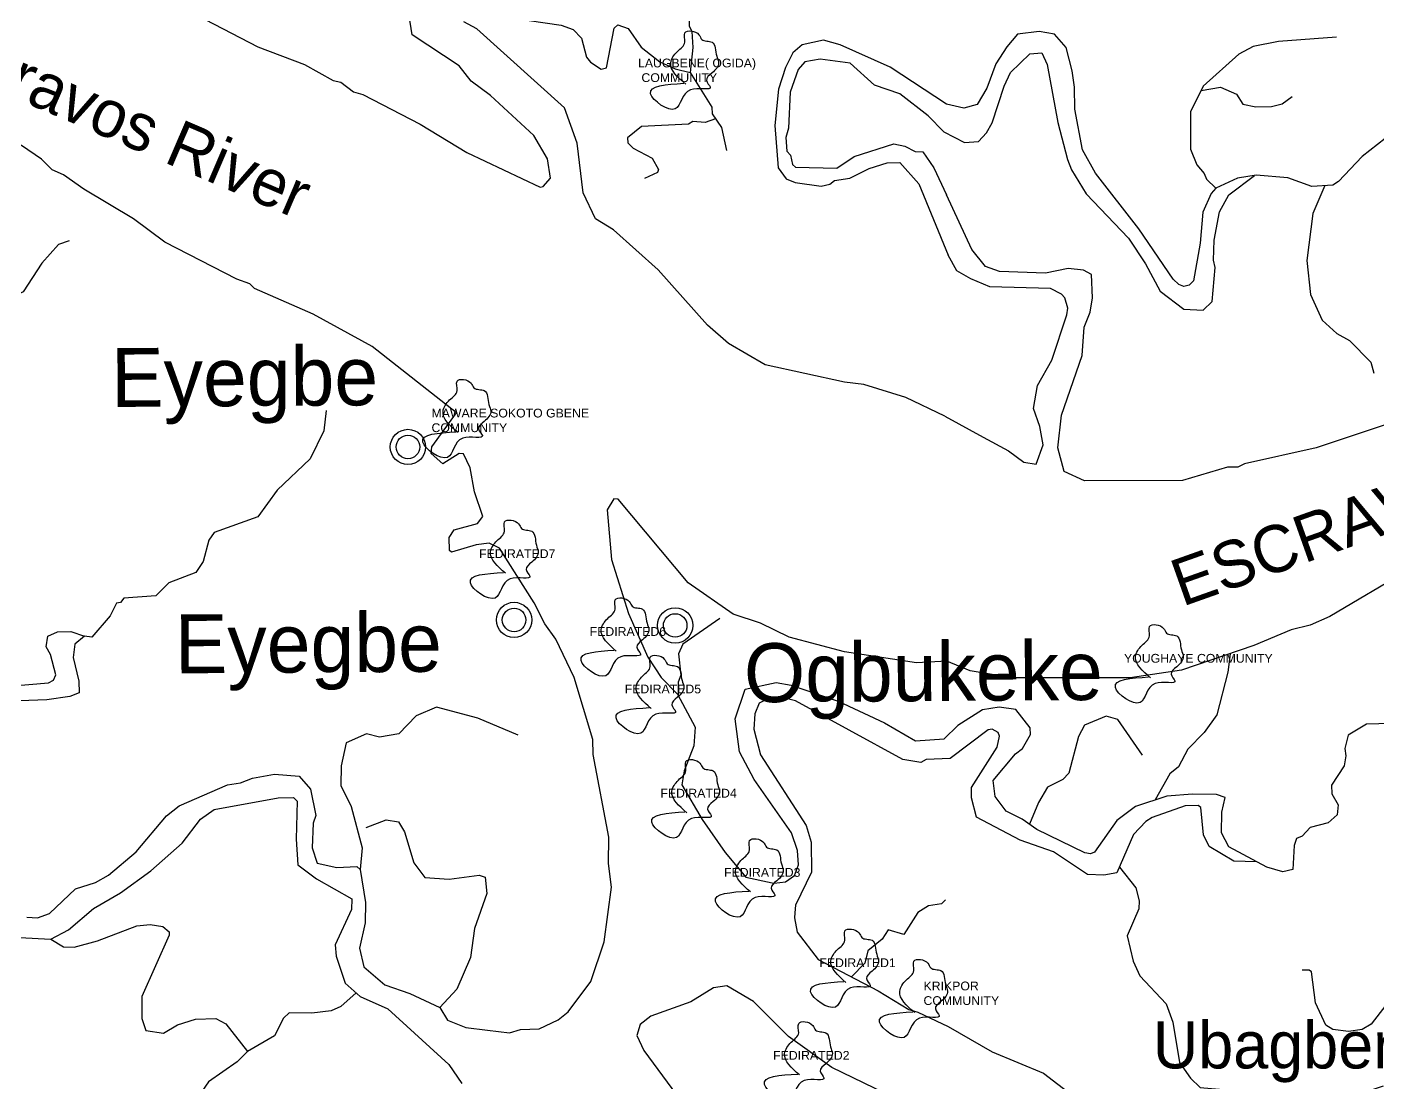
# Model space of a CAD drawing. Header units: metres. Extents: x 321186 to 621985, y 106829 to 204599.
# Drawn here: x 337609 to 343347, y 176564 to 181049 of the extents above; entities that cross this region are included whole.
import ezdxf
from ezdxf.enums import TextEntityAlignment as Align

# ---------------------------------------------------------------- set-up
doc = ezdxf.new("R2010")
doc.units = ezdxf.units.M
doc.header["$MEASUREMENT"] = 0
doc.layers.get('0').update_dxf_attribs({"linetype": 'CONTINUOUS'})
for name, color, linetype in [('11', 7, 'CONTINUOUS'), ('17', 7, 'CONTINUOUS'), ('18', 7, 'CONTINUOUS')]:
    doc.layers.add(name, color=color, linetype=linetype)
doc.styles.get("Standard").update_dxf_attribs({"font": 'txt', "height": 0.2})

# ---------------------------------------------------------------- blocks, each defined once
blk = doc.blocks.new('TOWNMR')
at = {"layer": '11', "color": 7, "linetype": 'Continuous'}
for radius in [75, 50]:
    blk.add_circle((0.8, 0.8), radius, dxfattribs=at)

msp = doc.modelspace()

# ---------------------------------------------------------------- linework, layer by layer
for points in [[(340406.9, 180805.9), (340343.3, 180897.2), (340371.1, 180944.8), (340402.9, 180984.4), (340402.9, 181024.1), (340462.6, 181016.2), (340474.5, 180996.3), (340518.2, 180984.4), (340538.1, 180924.9), (340546.1, 180897.2), (340518.2, 180853.5), (340494.4, 180821.8), (340510.3, 180794), (340426.8, 180782.1), (340362.3, 180701), (340257.5, 180765.6), (340399, 180809.9)], [(339439.4, 179325.8), (339375.8, 179417), (339403.6, 179464.6), (339435.4, 179504.3), (339435.4, 179544), (339495, 179536), (339507, 179516.2), (339550.7, 179504.3), (339570.6, 179444.8), (339578.5, 179417), (339550.7, 179373.4), (339526.9, 179341.6), (339542.8, 179313.9), (339459.3, 179302), (339394.8, 179220.8), (339290, 179285.5), (339431.4, 179329.7)], [(339641.2, 178728.4), (339577.6, 178819.6), (339605.4, 178867.2), (339637.2, 178906.9), (339637.2, 178946.6), (339696.8, 178938.6), (339708.8, 178918.8), (339752.5, 178906.9), (339772.4, 178847.4), (339780.3, 178819.6), (339752.5, 178776), (339728.7, 178744.2), (339744.6, 178716.5), (339661.1, 178704.6), (339596.6, 178623.4), (339491.8, 178688.1), (339633.2, 178732.3)], [(340111.2, 178398.1), (340047.6, 178489.3), (340075.4, 178536.9), (340107.2, 178576.6), (340107.2, 178616.3), (340166.8, 178608.4), (340178.8, 178588.5), (340222.5, 178576.6), (340242.4, 178517.1), (340250.3, 178489.3), (340222.5, 178445.7), (340198.7, 178414), (340214.6, 178386.2), (340131.1, 178374.3), (340066.6, 178293.1), (339961.8, 178357.8), (340103.2, 178402.1)], [(342380.7, 178284.1), (342317.1, 178375.4), (342344.9, 178423), (342376.7, 178462.7), (342376.7, 178502.3), (342436.3, 178494.4), (342448.3, 178474.6), (342492, 178462.7), (342511.9, 178403.2), (342519.8, 178375.4), (342492, 178331.8), (342468.1, 178300), (342484, 178272.2), (342400.5, 178260.3), (342336.1, 178179.2), (342231.3, 178243.9), (342372.7, 178288.1)], [(340259.9, 178154), (340196.3, 178245.3), (340224.1, 178292.9), (340256, 178332.6), (340256, 178372.2), (340315.6, 178364.3), (340327.5, 178344.5), (340371.2, 178332.6), (340391.1, 178273), (340399.1, 178245.3), (340371.2, 178201.6), (340347.4, 178169.9), (340363.3, 178142.1), (340279.8, 178130.2), (340215.3, 178049.1), (340110.5, 178113.8), (340252, 178158)], [(340411.4, 177711.2), (340347.8, 177802.4), (340375.6, 177850), (340407.4, 177889.7), (340407.4, 177929.4), (340467.1, 177921.4), (340479, 177901.6), (340522.7, 177889.7), (340542.6, 177830.2), (340550.5, 177802.4), (340522.7, 177758.8), (340498.9, 177727.1), (340514.8, 177699.3), (340431.3, 177687.4), (340366.8, 177606.2), (340262, 177670.9), (340403.4, 177715.1)], [(340681.9, 177374.8), (340618.3, 177466.1), (340646.2, 177513.7), (340678, 177553.4), (340678, 177593), (340737.6, 177585.1), (340749.5, 177565.3), (340793.3, 177553.4), (340813.1, 177493.8), (340821.1, 177466.1), (340793.3, 177422.4), (340769.4, 177390.7), (340785.3, 177362.9), (340701.8, 177351), (340637.4, 177269.9), (340532.5, 177334.6), (340674, 177378.8)], [(341086.6, 176991), (341023, 177082.2), (341050.9, 177129.8), (341082.7, 177169.5), (341082.7, 177209.2), (341142.3, 177201.3), (341154.2, 177181.4), (341198, 177169.5), (341217.8, 177110), (341225.8, 177082.2), (341198, 177038.6), (341174.1, 177006.9), (341190, 176979.1), (341106.5, 176967.2), (341042.1, 176886), (340937.2, 176950.7), (341078.7, 176995)], [(341379.4, 176862.2), (341315.8, 176953.4), (341343.6, 177001), (341375.4, 177040.7), (341375.4, 177080.4), (341435.1, 177072.4), (341447, 177052.6), (341490.7, 177040.7), (341510.6, 176981.2), (341518.6, 176953.4), (341490.7, 176909.8), (341466.9, 176878), (341482.8, 176850.3), (341399.3, 176838.4), (341334.8, 176757.2), (341230, 176821.9), (341371.5, 176866.1)], [(340890.3, 176597.7), (340826.7, 176688.9), (340854.5, 176736.5), (340886.3, 176776.2), (340886.3, 176815.9), (340946, 176807.9), (340957.9, 176788.1), (341001.6, 176776.2), (341021.5, 176716.7), (341029.5, 176688.9), (341001.6, 176645.3), (340977.8, 176613.5), (340993.7, 176585.7), (340910.2, 176573.8), (340845.7, 176492.7), (340740.9, 176557.4), (340882.4, 176601.6)]]:
    msp.add_spline(points, degree=3)
at = {"layer": '17', "color": 151, "linetype": 'Continuous'}
for points in [[(338018.3, 181242.1), (338022.8, 181221), (338071.3, 181184.7), (338143.1, 181177.6), (338253.6, 181138.7), (338588.7, 180964.1), (338787.3, 180889.2), (338908.6, 180821.3), (338941.1, 180814.2), (338996.1, 180773.4), (339035.2, 180762.3), (339279.3, 180636.6), (339477.4, 180515.3), (339788.1, 180368.5), (339801.2, 180371.3), (339831.9, 180407)], [(338018.3, 181242.1), (338022.8, 181221), (338071.3, 181184.7), (338143.1, 181177.6), (338253.6, 181138.7), (338588.7, 180964.1), (338787.3, 180889.2), (338908.6, 180821.3), (338941.1, 180814.2), (338996.1, 180773.4), (339035.2, 180762.3), (339279.3, 180636.6), (339477.4, 180515.3), (339788.1, 180368.5), (339801.2, 180371.3), (339831.9, 180407)], [(339433.2, 179410.6), (339074.9, 179692), (338823.8, 179829.4), (338574.3, 179938.5), (338554.8, 179958.4), (338500.5, 179977.3), (338194.7, 180134.8), (338060.8, 180233.6), (337850.7, 180359.4), (337764.3, 180421.2), (337716, 180442.3), (337670.2, 180487.4), (337585.7, 180546.1), (337399.7, 180599.2), (337206.9, 180621.2), (336678.4, 180539.9), (336474.2, 180532.4), (336194.6, 180539), (335540, 180530.6), (335324, 180578.5), (335143.6, 180577.6)], [(339433.2, 179410.6), (339074.9, 179692), (338823.8, 179829.4), (338574.3, 179938.5), (338554.8, 179958.4), (338500.5, 179977.3), (338194.7, 180134.8), (338060.8, 180233.6), (337850.7, 180359.4), (337764.3, 180421.2), (337716, 180442.3), (337670.2, 180487.4), (337585.7, 180546.1), (337399.7, 180599.2), (337206.9, 180621.2), (336678.4, 180539.9), (336474.2, 180532.4), (336194.6, 180539), (335540, 180530.6), (335324, 180578.5), (335143.6, 180577.6)], [(341506.9, 179396), (341341.7, 179475.6), (341162.5, 179530.2), (341081.5, 179539.9), (340744.6, 179613.6), (340588.2, 179704.3), (340499.7, 179781.9), (340289.6, 180017), (340100.4, 180186.6), (340023, 180234)], [(341506.9, 179396), (341341.7, 179475.6), (341162.5, 179530.2), (341081.5, 179539.9), (340744.6, 179613.6), (340588.2, 179704.3), (340499.7, 179781.9), (340289.6, 180017), (340100.4, 180186.6), (340023, 180234)], [(343666.1, 179454.7), (343083.7, 179261.2), (342779.4, 179193.7), (342751, 179178.8), (342707.4, 179178.8), (342516.5, 179123), (342100.3, 179120.6), (342013.2, 179161.5)], [(343666.1, 179454.7), (343083.7, 179261.2), (342779.4, 179193.7), (342751, 179178.8), (342707.4, 179178.8), (342516.5, 179123), (342100.3, 179120.6), (342013.2, 179161.5)], [(339564.2, 176787.7), (339658, 176776.4), (339704.1, 176790.8), (339784.1, 176793.2), (339865.3, 176831.8), (339907.6, 176865.5), (340003.4, 176994.8), (340059.8, 177163.6), (340090.7, 177395.8), (340078.8, 177496), (340079.5, 177607), (340012.8, 177959.1), (340012.3, 178023.1), (339932.3, 178286.1), (339855.3, 178449.2), (339807.8, 178514.1), (339762.8, 178602.7), (339616, 178835.2), (339571.2, 178855.8), (339516.7, 178848.7), (339516.7, 178848.7), (339412.3, 178818), (339403.4, 178825.9), (339401.1, 178880.9), (339422.7, 178912.4), (339521.6, 178939.6), (339544.5, 178969.6), (339509.9, 179074.6), (339491.3, 179175.8), (339463.3, 179235.3), (339443.6, 179237.1), (339374.7, 179192.7), (339325.2, 179237.9), (339328.7, 179265.1), (339433.2, 179410.6)], [(339564.2, 176787.7), (339658, 176776.4), (339704.1, 176790.8), (339784.1, 176793.2), (339865.3, 176831.8), (339907.6, 176865.5), (340003.4, 176994.8), (340059.8, 177163.6), (340090.7, 177395.8), (340078.8, 177496), (340079.5, 177607), (340012.8, 177959.1), (340012.3, 178023.1), (339932.3, 178286.1), (339855.3, 178449.2), (339807.8, 178514.1), (339762.8, 178602.7), (339616, 178835.2), (339571.2, 178855.8), (339516.7, 178848.7), (339516.7, 178848.7), (339412.3, 178818), (339403.4, 178825.9), (339401.1, 178880.9), (339422.7, 178912.4), (339521.6, 178939.6), (339544.5, 178969.6), (339509.9, 179074.6), (339491.3, 179175.8), (339463.3, 179235.3), (339443.6, 179237.1), (339374.7, 179192.7), (339325.2, 179237.9), (339328.7, 179265.1), (339433.2, 179410.6)], [(341506.9, 179396), (341669.6, 179306.2), (341777, 179248.1), (341842, 179201), (341894.4, 179192.3)], [(341506.9, 179396), (341669.6, 179306.2), (341777, 179248.1), (341842, 179201), (341894.4, 179192.3)], [(341515.7, 178354.5), (341387.3, 178348.1), (341080.2, 178394.4), (340845.3, 178457.7), (340724.2, 178517.2), (340608.3, 178554.7), (340416.9, 178687.3), (340119.9, 179043.7), (340101.8, 179044.4), (340072.3, 178997.7), (340091.4, 178787.3), (340163, 178557.4), (340245.3, 178371.8), (340302.2, 178285.6), (340372.3, 178215.4), (340446.1, 178075), (340440.9, 177995.2), (340400.3, 177888.7), (340390.1, 177830.5), (340476, 177682.7), (340574.4, 177542), (340661.2, 177438.3), (340774.2, 177413.9)], [(341515.7, 178354.5), (341387.3, 178348.1), (341080.2, 178394.4), (340845.3, 178457.7), (340724.2, 178517.2), (340608.3, 178554.7), (340416.9, 178687.3), (340119.9, 179043.7), (340101.8, 179044.4), (340072.3, 178997.7), (340091.4, 178787.3), (340163, 178557.4), (340245.3, 178371.8), (340302.2, 178285.6), (340372.3, 178215.4), (340446.1, 178075), (340440.9, 177995.2), (340400.3, 177888.7), (340390.1, 177830.5), (340476, 177682.7), (340574.4, 177542), (340661.2, 177438.3), (340774.2, 177413.9)], [(343478.1, 178742.7), (343142, 178545.5), (343058.8, 178507.4), (342978.4, 178487.8), (342820, 178421.2), (342512.7, 178316.7), (342293.7, 178283.7), (341793.3, 178284.6), (341614.3, 178314.8), (341515.7, 178354.5)], [(343478.1, 178742.7), (343142, 178545.5), (343058.8, 178507.4), (342978.4, 178487.8), (342820, 178421.2), (342512.7, 178316.7), (342293.7, 178283.7), (341793.3, 178284.6), (341614.3, 178314.8), (341515.7, 178354.5)], [(340870.1, 177286.3), (340868.1, 177265.4), (340879.5, 177204.3), (340969.1, 177088), (341224.5, 176955), (341353.5, 176875.1), (341392.4, 176865), (341521.2, 176803.2)], [(340870.1, 177286.3), (340868.1, 177265.4), (340879.5, 177204.3), (340969.1, 177088), (341224.5, 176955), (341353.5, 176875.1), (341392.4, 176865), (341521.2, 176803.2)], [(341525.2, 176367.4), (341345.2, 176474.8), (341026.6, 176629.8), (340842.6, 176761.6), (340694.4, 176909.9), (340580.7, 176975.9), (340524.1, 176967.7), (340427.7, 176907.9), (340257.8, 176847), (340213.5, 176811.8), (340199.1, 176765.7), (340229.2, 176701.6), (340407.5, 176458.8), (340439.3, 176395.9), (340457.3, 176381.5), (340521.8, 176273.6), (340627.6, 176194), (340804.7, 176024.1), (340970.4, 175907.1), (341163.8, 175833)], [(341525.2, 176367.4), (341345.2, 176474.8), (341026.6, 176629.8), (340842.6, 176761.6), (340694.4, 176909.9), (340580.7, 176975.9), (340524.1, 176967.7), (340427.7, 176907.9), (340257.8, 176847), (340213.5, 176811.8), (340199.1, 176765.7), (340229.2, 176701.6), (340407.5, 176458.8), (340439.3, 176395.9), (340457.3, 176381.5), (340521.8, 176273.6), (340627.6, 176194), (340804.7, 176024.1), (340970.4, 175907.1), (341163.8, 175833)], [(341521.2, 176803.2), (341708.1, 176696.2), (341925.5, 176604.9), (342273.1, 176338.7), (342473.4, 176112.7), (342503.8, 176054.7), (342540.8, 176032), (342618.6, 176044.4), (342710.5, 176134.9), (342906.9, 176391.6), (343043.5, 176453.2), (343091.1, 176457.4), (343370.7, 176551.5)], [(341521.2, 176803.2), (341708.1, 176696.2), (341925.5, 176604.9), (342273.1, 176338.7), (342473.4, 176112.7), (342503.8, 176054.7), (342540.8, 176032), (342618.6, 176044.4), (342710.5, 176134.9), (342906.9, 176391.6), (343043.5, 176453.2), (343091.1, 176457.4), (343370.7, 176551.5)]]:
    msp.add_lwpolyline(points, dxfattribs=at)
at = {"layer": '18', "color": 143, "linetype": 'Continuous'}
for points in [[(339703.5, 181333.5), (339730.6, 181248.4), (339741.6, 181076.1), (339877, 181057.1), (339929, 181038), (339963.8, 181001.6), (339985, 180921.2), (340001.7, 180899), (340047.8, 180869.1), (340070.4, 180876), (340102.2, 181044.1), (340118.4, 181057.8), (340162.7, 181042.1), (340217.4, 180962.5), (340296.9, 180900.3), (340361.7, 180871.6), (340425.6, 180856.2)], [(339703.5, 181333.5), (339730.6, 181248.4), (339741.6, 181076.1), (339877, 181057.1), (339929, 181038), (339963.8, 181001.6), (339985, 180921.2), (340001.7, 180899), (340047.8, 180869.1), (340070.4, 180876), (340102.2, 181044.1), (340118.4, 181057.8), (340162.7, 181042.1), (340217.4, 180962.5), (340296.9, 180900.3), (340361.7, 180871.6), (340425.6, 180856.2)], [(340559.5, 181217.6), (340489.6, 181174.3), (340423, 181110.2), (340420.5, 181053.9), (340432.3, 181030), (340436.3, 180961.8), (340425.6, 180856.2), (340517.2, 180708.8), (340518.6, 180680.4), (340558.7, 180621.6), (340579.4, 180524.1)], [(340559.5, 181217.6), (340489.6, 181174.3), (340423, 181110.2), (340420.5, 181053.9), (340432.3, 181030), (340436.3, 180961.8), (340425.6, 180856.2), (340517.2, 180708.8), (340518.6, 180680.4), (340558.7, 180621.6), (340579.4, 180524.1)], [(339831.9, 180407), (339819.9, 180488.5), (339761.1, 180588.2), (339577, 180757.8), (339495.8, 180818.2), (339444.8, 180884.4), (339245.2, 181015), (339230.8, 181104.4)], [(339831.9, 180407), (339819.9, 180488.5), (339761.1, 180588.2), (339577, 180757.8), (339495.8, 180818.2), (339444.8, 180884.4), (339245.2, 181015), (339230.8, 181104.4)], [(340023, 180234), (339971.2, 180343.9), (339945.3, 180556.1), (339891.8, 180705.3), (339519.5, 181040.4), (339463.7, 181070.4)], [(340023, 180234), (339971.2, 180343.9), (339945.3, 180556.1), (339891.8, 180705.3), (339519.5, 181040.4), (339463.7, 181070.4)], [(341513.7, 180721.7), (341275.3, 180878), (341062.6, 180973.3), (340992.1, 180992.3), (340901.3, 180973.2), (340861.3, 180939.5), (340830.6, 180877.2), (340801.1, 180784.3), (340785, 180630.1), (340799.8, 180450.7), (340832.8, 180404.6), (340871.6, 180388.4), (340981.7, 180372.3), (341018.3, 180381.6), (341038.7, 180397.2), (341103.7, 180407.4), (341186.1, 180447.6), (341261.6, 180471.6), (341316.3, 180472.6), (341396, 180383.2), (341521, 180079.1)], [(341513.7, 180721.7), (341275.3, 180878), (341062.6, 180973.3), (340992.1, 180992.3), (340901.3, 180973.2), (340861.3, 180939.5), (340830.6, 180877.2), (340801.1, 180784.3), (340785, 180630.1), (340799.8, 180450.7), (340832.8, 180404.6), (340871.6, 180388.4), (340981.7, 180372.3), (341018.3, 180381.6), (341038.7, 180397.2), (341103.7, 180407.4), (341186.1, 180447.6), (341261.6, 180471.6), (341316.3, 180472.6), (341396, 180383.2), (341521, 180079.1)], [(343410.4, 180601.3), (343279.6, 180499.2), (343179.2, 180392.3), (343154.8, 180377.1), (343066.3, 180371.6), (342963.3, 180408.5), (342829.9, 180419.2), (342749.8, 180407), (342658.5, 180364.4), (342638.3, 180341), (342602.2, 180262.1), (342591.3, 180130.9), (342562.8, 179971.1), (342544.4, 179951.8), (342522.1, 179946.8), (342500.4, 179954.6), (342477.1, 179977.3), (342331, 180191.4), (342147.4, 180428.4), (342092.4, 180526.6), (342058.9, 180699.5), (342057.9, 180792.9), (342048.2, 180862.9), (342021.7, 180962.1), (341973.3, 181017.7), (341908.1, 181029.7), (341815.3, 181017.7), (341769.7, 180965), (341723.7, 180893.1), (341685.2, 180789.6), (341643.8, 180720), (341587.1, 180704.6), (341513.7, 180721.7)], [(343410.4, 180601.3), (343279.6, 180499.2), (343179.2, 180392.3), (343154.8, 180377.1), (343066.3, 180371.6), (342963.3, 180408.5), (342829.9, 180419.2), (342749.8, 180407), (342658.5, 180364.4), (342638.3, 180341), (342602.2, 180262.1), (342591.3, 180130.9), (342562.8, 179971.1), (342544.4, 179951.8), (342522.1, 179946.8), (342500.4, 179954.6), (342477.1, 179977.3), (342331, 180191.4), (342147.4, 180428.4), (342092.4, 180526.6), (342058.9, 180699.5), (342057.9, 180792.9), (342048.2, 180862.9), (342021.7, 180962.1), (341973.3, 181017.7), (341908.1, 181029.7), (341815.3, 181017.7), (341769.7, 180965), (341723.7, 180893.1), (341685.2, 180789.6), (341643.8, 180720), (341587.1, 180704.6), (341513.7, 180721.7)], [(343169.9, 181005.2), (342924.9, 180986.8), (342816.9, 180966.1), (342756.3, 180933.5), (342604.4, 180797.5), (342550.7, 180689), (342550.9, 180529.5), (342577.4, 180463.3), (342608.2, 180427.2), (342618.4, 180402.8), (342658.5, 180364.4)], [(343169.9, 181005.2), (342924.9, 180986.8), (342816.9, 180966.1), (342756.3, 180933.5), (342604.4, 180797.5), (342550.7, 180689), (342550.9, 180529.5), (342577.4, 180463.3), (342608.2, 180427.2), (342618.4, 180402.8), (342658.5, 180364.4)], [(341503.2, 180603.5), (341591.1, 180558.4), (341650.3, 180561.8), (341684.1, 180599.2), (341707.9, 180642.2), (341758.4, 180797), (341786.6, 180854.9), (341868.7, 180935.2), (341919.4, 180938.6), (341941.4, 180889), (341986.8, 180643.1), (342027.4, 180485.9), (342045.5, 180442.5), (342108, 180339.6), (342287.1, 180151.5), (342359.3, 180043.4), (342421.6, 179926.1), (342521.8, 179850.8), (342603.7, 179846.3), (342642.8, 179882.5), (342655.2, 180027.4), (342648.5, 180058), (342651.4, 180143.7), (342673.4, 180263.5), (342713.3, 180335.9), (342822.4, 180418)], [(341503.2, 180603.5), (341591.1, 180558.4), (341650.3, 180561.8), (341684.1, 180599.2), (341707.9, 180642.2), (341758.4, 180797), (341786.6, 180854.9), (341868.7, 180935.2), (341919.4, 180938.6), (341941.4, 180889), (341986.8, 180643.1), (342027.4, 180485.9), (342045.5, 180442.5), (342108, 180339.6), (342287.1, 180151.5), (342359.3, 180043.4), (342421.6, 179926.1), (342521.8, 179850.8), (342603.7, 179846.3), (342642.8, 179882.5), (342655.2, 180027.4), (342648.5, 180058), (342651.4, 180143.7), (342673.4, 180263.5), (342713.3, 180335.9), (342822.4, 180418)], [(341503.2, 180603.5), (341436.1, 180671.8), (341316.6, 180764.3), (341208.5, 180802.4), (341104.4, 180895.4), (340977.3, 180912.4), (340912.2, 180901.1), (340883.9, 180868.1), (340849.7, 180772), (340843.7, 180619.4), (340831.8, 180579.8), (340836.6, 180521.9), (340851.2, 180504.8), (340859.7, 180465.4), (340873.4, 180454.1), (341047.7, 180449.8), (341121.9, 180498.9), (341290.4, 180551.9), (341337.7, 180542), (341380.7, 180520.6), (341414.2, 180518.3), (341461, 180450), (341514.2, 180336.6)], [(341503.2, 180603.5), (341436.1, 180671.8), (341316.6, 180764.3), (341208.5, 180802.4), (341104.4, 180895.4), (340977.3, 180912.4), (340912.2, 180901.1), (340883.9, 180868.1), (340849.7, 180772), (340843.7, 180619.4), (340831.8, 180579.8), (340836.6, 180521.9), (340851.2, 180504.8), (340859.7, 180465.4), (340873.4, 180454.1), (341047.7, 180449.8), (341121.9, 180498.9), (341290.4, 180551.9), (341337.7, 180542), (341380.7, 180520.6), (341414.2, 180518.3), (341461, 180450), (341514.2, 180336.6)], [(342595.5, 180779.4), (342678.2, 180792.7), (342745.6, 180763.7), (342773.2, 180721), (342828.1, 180710), (342895.2, 180710.5), (342939.9, 180722.1), (342982, 180754.1)], [(342595.5, 180779.4), (342678.2, 180792.7), (342745.6, 180763.7), (342773.2, 180721), (342828.1, 180710), (342895.2, 180710.5), (342939.9, 180722.1), (342982, 180754.1)], [(340533.3, 180658.9), (340488.8, 180643.7), (340436.5, 180647.2), (340418.8, 180636.6), (340218.3, 180625.8), (340159.8, 180578.2), (340161.1, 180557.2), (340183.1, 180533.7), (340264.4, 180491.8), (340290.5, 180443.6), (340286.2, 180431.4), (340232, 180404.8)], [(340533.3, 180658.9), (340488.8, 180643.7), (340436.5, 180647.2), (340418.8, 180636.6), (340218.3, 180625.8), (340159.8, 180578.2), (340161.1, 180557.2), (340183.1, 180533.7), (340264.4, 180491.8), (340290.5, 180443.6), (340286.2, 180431.4), (340232, 180404.8)], [(343120.5, 180375), (343069.9, 180256.6), (343044, 180056.5), (343059.5, 179912.4), (343109.8, 179804.2), (343172.4, 179747), (343226.1, 179717.1), (343316.1, 179624.5), (343328.8, 179578.1)], [(343120.5, 180375), (343069.9, 180256.6), (343044, 180056.5), (343059.5, 179912.4), (343109.8, 179804.2), (343172.4, 179747), (343226.1, 179717.1), (343316.1, 179624.5), (343328.8, 179578.1)], [(342013.2, 179161.5), (341987.1, 179260.8), (342002.3, 179399.7), (342090.2, 179654.2), (342099.4, 179773.3), (342125, 179837.7), (342133.6, 179898.1), (342129.7, 179997.7), (342096.2, 180015.5), (342030.4, 180023.5), (341935.1, 180003.4), (341739.5, 180010.2), (341680.3, 180031.6), (341621.9, 180103.1), (341514.2, 180336.6)], [(342013.2, 179161.5), (341987.1, 179260.8), (342002.3, 179399.7), (342090.2, 179654.2), (342099.4, 179773.3), (342125, 179837.7), (342133.6, 179898.1), (342129.7, 179997.7), (342096.2, 180015.5), (342030.4, 180023.5), (341935.1, 180003.4), (341739.5, 180010.2), (341680.3, 180031.6), (341621.9, 180103.1), (341514.2, 180336.6)], [(337788.3, 180140.9), (337742.2, 180125), (337671.2, 180046.2), (337593.1, 179924.1), (337524.4, 179889.2), (337403.6, 179885.5), (337348.2, 179861.7), (337313.2, 179821), (337236.2, 179682.8), (337142.9, 179622), (336969.9, 179576.2), (336864.8, 179517.6), (336793.7, 179504.2), (336707, 179541), (336611.1, 179498.4), (336572.7, 179404.9), (336554.4, 179325.2), (336577.7, 179259.8), (336754.9, 179202.7)], [(337788.3, 180140.9), (337742.2, 180125), (337671.2, 180046.2), (337593.1, 179924.1), (337524.4, 179889.2), (337403.6, 179885.5), (337348.2, 179861.7), (337313.2, 179821), (337236.2, 179682.8), (337142.9, 179622), (336969.9, 179576.2), (336864.8, 179517.6), (336793.7, 179504.2), (336707, 179541), (336611.1, 179498.4), (336572.7, 179404.9), (336554.4, 179325.2), (336577.7, 179259.8), (336754.9, 179202.7)], [(341894.4, 179192.3), (341924, 179274.6), (341910.1, 179352.4), (341884.3, 179428.7), (341901.1, 179526.4), (341961.9, 179633.9), (342025.4, 179826.3), (342028.8, 179854.9), (342016.1, 179898.4), (342002.6, 179914), (341956.5, 179937.7), (341697.5, 179944.8), (341617.7, 179978.6), (341558.5, 180013.7), (341521, 180079.1)], [(341894.4, 179192.3), (341924, 179274.6), (341910.1, 179352.4), (341884.3, 179428.7), (341901.1, 179526.4), (341961.9, 179633.9), (342025.4, 179826.3), (342028.8, 179854.9), (342016.1, 179898.4), (342002.6, 179914), (341956.5, 179937.7), (341697.5, 179944.8), (341617.7, 179978.6), (341558.5, 180013.7), (341521, 180079.1)], [(338879.6, 179419.8), (338868.9, 179334), (338810.8, 179214.9), (338671.8, 179081.8), (338588.8, 178968.9), (338404, 178901.3), (338380.5, 178868.9), (338356.7, 178777.9), (338326.4, 178732.2), (338210.8, 178688.1), (338156.2, 178633), (338019.8, 178622.1), (338005.4, 178605), (337989.5, 178601.7), (337961.4, 178548.2), (337884.5, 178457.7), (337852.4, 178461.2)], [(338879.6, 179419.8), (338868.9, 179334), (338810.8, 179214.9), (338671.8, 179081.8), (338588.8, 178968.9), (338404, 178901.3), (338380.5, 178868.9), (338356.7, 178777.9), (338326.4, 178732.2), (338210.8, 178688.1), (338156.2, 178633), (338019.8, 178622.1), (338005.4, 178605), (337989.5, 178601.7), (337961.4, 178548.2), (337884.5, 178457.7), (337852.4, 178461.2)], [(340551.6, 178536.5), (340394.2, 178427.6), (340375.6, 178386.8), (340385.2, 178295.4), (340375, 178266.4), (340374.9, 178210.5)], [(340551.6, 178536.5), (340394.2, 178427.6), (340375.6, 178386.8), (340385.2, 178295.4), (340375, 178266.4), (340374.9, 178210.5)], [(337516.6, 178247.9), (337699.4, 178262.5), (337721, 178274.9), (337731.3, 178297.1), (337708.9, 178383.6), (337690, 178415.6), (337696.7, 178461.5), (337738.5, 178479.1), (337795.6, 178481.3), (337852.4, 178461.2), (337812.2, 178427.8), (337804.6, 178370.4), (337829.3, 178270.6), (337831, 178220.4), (337791.1, 178205.8), (337692.3, 178190.9), (337462.2, 178182.5)], [(337516.6, 178247.9), (337699.4, 178262.5), (337721, 178274.9), (337731.3, 178297.1), (337708.9, 178383.6), (337690, 178415.6), (337696.7, 178461.5), (337738.5, 178479.1), (337795.6, 178481.3), (337852.4, 178461.2), (337812.2, 178427.8), (337804.6, 178370.4), (337829.3, 178270.6), (337831, 178220.4), (337791.1, 178205.8), (337692.3, 178190.9), (337462.2, 178182.5)], [(342718.7, 178386.8), (342708.8, 178308.3), (342661.8, 178126.6), (342609.2, 178051.5), (342539.5, 177981.7), (342499, 177906.3), (342462.5, 177877.2), (342400.3, 177765.5)], [(342718.7, 178386.8), (342708.8, 178308.3), (342661.8, 178126.6), (342609.2, 178051.5), (342539.5, 177981.7), (342499, 177906.3), (342462.5, 177877.2), (342400.3, 177765.5)], [(340774.2, 177413.9), (340782.4, 177412.2), (340829.9, 177417.4), (340869, 177445.2), (340885.3, 177490.7), (340880.6, 177550.5), (340855.6, 177626.3), (340697.6, 177852.7), (340634.6, 177970), (340615.9, 178109.9), (340658.6, 178236), (340791.1, 178265), (340854.9, 178253.4), (341054.4, 178185.3), (341250.5, 178093.1), (341382.3, 178016.4), (341504.1, 178025.7)], [(340774.2, 177413.9), (340782.4, 177412.2), (340829.9, 177417.4), (340869, 177445.2), (340885.3, 177490.7), (340880.6, 177550.5), (340855.6, 177626.3), (340697.6, 177852.7), (340634.6, 177970), (340615.9, 178109.9), (340658.6, 178236), (340791.1, 178265), (340854.9, 178253.4), (341054.4, 178185.3), (341250.5, 178093.1), (341382.3, 178016.4), (341504.1, 178025.7)], [(341529.6, 177941.9), (341428.4, 177937.4), (341405.1, 177924.6), (341328.2, 177937.9), (340872.2, 178186.6), (340817.6, 178200.3), (340752.7, 178193.1), (340717.8, 178176.6), (340700, 178130.8), (340696.2, 178065.9), (340724.4, 177957.3), (340918.3, 177657.5), (340939.9, 177586.5), (340941.1, 177458.7), (340873.2, 177319.3), (340870.1, 177286.3)], [(341529.6, 177941.9), (341428.4, 177937.4), (341405.1, 177924.6), (341328.2, 177937.9), (340872.2, 178186.6), (340817.6, 178200.3), (340752.7, 178193.1), (340717.8, 178176.6), (340700, 178130.8), (340696.2, 178065.9), (340724.4, 177957.3), (340918.3, 177657.5), (340939.9, 177586.5), (340941.1, 177458.7), (340873.2, 177319.3), (340870.1, 177286.3)], [(339694.3, 178040.7), (339523.1, 178113.1), (339348.4, 178159.8), (339261.6, 178122.3), (339187.6, 178046.3), (339105.8, 178032.4), (339050.6, 178046.5), (338964.3, 178008.4), (338943, 177910.1), (338942.1, 177827.4), (338985.7, 177737.3), (339032.2, 177562.9), (339023.4, 177470.9)], [(339694.3, 178040.7), (339523.1, 178113.1), (339348.4, 178159.8), (339261.6, 178122.3), (339187.6, 178046.3), (339105.8, 178032.4), (339050.6, 178046.5), (338964.3, 178008.4), (338943, 177910.1), (338942.1, 177827.4), (338985.7, 177737.3), (339032.2, 177562.9), (339023.4, 177470.9)], [(343403, 178090.8), (343297.3, 178088.2), (343220.2, 178041.3), (343206, 177983.9), (343210.3, 177952.7), (343203.6, 177910.5), (343149.7, 177828.2), (343151.4, 177791), (343177.4, 177744.7), (343173.1, 177702.3), (343135.8, 177668.4), (343059, 177648.1), (343024.4, 177611.3), (343000.7, 177601.4), (342990.9, 177572.5), (342984.6, 177470), (342942, 177459.8), (342874, 177479.5), (342713.1, 177565.9), (342682.5, 177626.3), (342684, 177713.8), (342697.3, 177776.8), (342661.5, 177788.6), (342558.6, 177790.5), (342449.8, 177782), (342316.3, 177737.4), (342237, 177678), (342142.4, 177543.9), (342126.2, 177536.5), (342102.3, 177540.6), (341897.9, 177640.8), (341834.9, 177684.7), (341768.2, 177717.6), (341721.4, 177780.2), (341712.6, 177848.6), (341807.7, 177961.3), (341836.5, 177984.3), (341870.8, 178043.7), (341869, 178071.7), (341808.7, 178150), (341738.4, 178160.4), (341667.7, 178148), (341561.9, 178081.7), (341504.1, 178025.7)], [(343403, 178090.8), (343297.3, 178088.2), (343220.2, 178041.3), (343206, 177983.9), (343210.3, 177952.7), (343203.6, 177910.5), (343149.7, 177828.2), (343151.4, 177791), (343177.4, 177744.7), (343173.1, 177702.3), (343135.8, 177668.4), (343059, 177648.1), (343024.4, 177611.3), (343000.7, 177601.4), (342990.9, 177572.5), (342984.6, 177470), (342942, 177459.8), (342874, 177479.5), (342713.1, 177565.9), (342682.5, 177626.3), (342684, 177713.8), (342697.3, 177776.8), (342661.5, 177788.6), (342558.6, 177790.5), (342449.8, 177782), (342316.3, 177737.4), (342237, 177678), (342142.4, 177543.9), (342126.2, 177536.5), (342102.3, 177540.6), (341897.9, 177640.8), (341834.9, 177684.7), (341768.2, 177717.6), (341721.4, 177780.2), (341712.6, 177848.6), (341807.7, 177961.3), (341836.5, 177984.3), (341870.8, 178043.7), (341869, 178071.7), (341808.7, 178150), (341738.4, 178160.4), (341667.7, 178148), (341561.9, 178081.7), (341504.1, 178025.7)], [(342346.6, 177955.7), (342241.5, 178107.6), (342191.7, 178121.2), (342099.9, 178083), (342074.9, 178035.9), (342033.1, 177879.8), (342008.6, 177852.8), (341943.2, 177820.3), (341904.7, 177754.6), (341866.5, 177662.7)], [(342346.6, 177955.7), (342241.5, 178107.6), (342191.7, 178121.2), (342099.9, 178083), (342074.9, 178035.9), (342033.1, 177879.8), (342008.6, 177852.8), (341943.2, 177820.3), (341904.7, 177754.6), (341866.5, 177662.7)], [(342831.1, 177502.5), (342735.1, 177506.3), (342629.7, 177567.4), (342605.3, 177617.3), (342594.1, 177734.1), (342582.7, 177742), (342528.5, 177740.8), (342387.1, 177691.2), (342360.7, 177673.6), (342308.7, 177618.9), (342237.5, 177455.9), (342182, 177446), (342113.3, 177449.4), (341968.9, 177544.8), (341826.7, 177595.5), (341641.7, 177692.6), (341620.5, 177774.7), (341619.7, 177819.2), (341730, 177990), (341739.5, 178036.3), (341733.8, 178052.1), (341708.2, 178066.5), (341691.8, 178064.2), (341529.6, 177941.9)], [(342831.1, 177502.5), (342735.1, 177506.3), (342629.7, 177567.4), (342605.3, 177617.3), (342594.1, 177734.1), (342582.7, 177742), (342528.5, 177740.8), (342387.1, 177691.2), (342360.7, 177673.6), (342308.7, 177618.9), (342237.5, 177455.9), (342182, 177446), (342113.3, 177449.4), (341968.9, 177544.8), (341826.7, 177595.5), (341641.7, 177692.6), (341620.5, 177774.7), (341619.7, 177819.2), (341730, 177990), (341739.5, 178036.3), (341733.8, 178052.1), (341708.2, 178066.5), (341691.8, 178064.2), (341529.6, 177941.9)], [(337608.7, 177267.7), (337653.2, 177265.6), (337703.9, 177283.3), (337814.5, 177388.4), (337899.4, 177415.5), (337955.4, 177445.7), (338072.2, 177546), (338201.7, 177697.6), (338255, 177741.3), (338460.7, 177829.4), (338515.2, 177837.8), (338565.8, 177858.1), (338659.8, 177875.8), (338764.1, 177867.1), (338812.5, 177811.6), (338835.7, 177700.2), (338824, 177666.8), (338820.1, 177562.9), (338841.4, 177496.5), (338925.2, 177478.9), (339009.7, 177483.4), (339023.4, 177470.9), (339047, 177329.8), (339044.5, 177243.5), (339020.3, 177136.6), (339040, 177056.5), (339128.7, 176980), (339234.1, 176943.6), (339361.8, 176884.5), (339394.4, 176830.5), (339472.2, 176798.7), (339564.2, 176787.7)], [(337608.7, 177267.7), (337653.2, 177265.6), (337703.9, 177283.3), (337814.5, 177388.4), (337899.4, 177415.5), (337955.4, 177445.7), (338072.2, 177546), (338201.7, 177697.6), (338255, 177741.3), (338460.7, 177829.4), (338515.2, 177837.8), (338565.8, 177858.1), (338659.8, 177875.8), (338764.1, 177867.1), (338812.5, 177811.6), (338835.7, 177700.2), (338824, 177666.8), (338820.1, 177562.9), (338841.4, 177496.5), (338925.2, 177478.9), (339009.7, 177483.4), (339023.4, 177470.9), (339047, 177329.8), (339044.5, 177243.5), (339020.3, 177136.6), (339040, 177056.5), (339128.7, 176980), (339234.1, 176943.6), (339361.8, 176884.5), (339394.4, 176830.5), (339472.2, 176798.7), (339564.2, 176787.7)], [(337577.1, 177181.3), (337710, 177175), (337785.6, 177213.9), (337890.9, 177304.1), (338006.1, 177371.4), (338134.1, 177464.5), (338268, 177582.3), (338345.9, 177684.2), (338403.5, 177725.7), (338676.1, 177774.6), (338740, 177776.7), (338756.8, 177760.2), (338751.5, 177599.7), (338758.4, 177489.7), (338838.6, 177430.8), (338989.1, 177345.3), (338987.3, 177299.7), (338917.3, 177149.6), (338922.3, 177101.7), (338960.4, 176987.4), (339023.7, 176931.3), (339140.9, 176879), (339400.8, 176642.2), (339455.5, 176562)], [(337577.1, 177181.3), (337710, 177175), (337785.6, 177213.9), (337890.9, 177304.1), (338006.1, 177371.4), (338134.1, 177464.5), (338268, 177582.3), (338345.9, 177684.2), (338403.5, 177725.7), (338676.1, 177774.6), (338740, 177776.7), (338756.8, 177760.2), (338751.5, 177599.7), (338758.4, 177489.7), (338838.6, 177430.8), (338989.1, 177345.3), (338987.3, 177299.7), (338917.3, 177149.6), (338922.3, 177101.7), (338960.4, 176987.4), (339023.7, 176931.3), (339140.9, 176879), (339400.8, 176642.2), (339455.5, 176562)], [(339049.4, 177648.6), (339134, 177681.1), (339187, 177672.8), (339212.7, 177630), (339251.7, 177499), (339298.2, 177436.7), (339401.3, 177429.5), (339528.7, 177445.9), (339554.9, 177438), (339562.3, 177368.7), (339509.5, 177220.2), (339492.8, 177097.2), (339434.6, 176962.2), (339361.8, 176884.5)], [(339049.4, 177648.6), (339134, 177681.1), (339187, 177672.8), (339212.7, 177630), (339251.7, 177499), (339298.2, 177436.7), (339401.3, 177429.5), (339528.7, 177445.9), (339554.9, 177438), (339562.3, 177368.7), (339509.5, 177220.2), (339492.8, 177097.2), (339434.6, 176962.2), (339361.8, 176884.5)], [(342248.4, 177480.8), (342318.9, 177393), (342332.2, 177337.6), (342331, 177302.9), (342281.9, 177189.1), (342307.5, 177080.5), (342335.9, 177018.8), (342446.8, 176899), (342475.3, 176822.3), (342503.6, 176650.1), (342550.3, 176584.6), (342591.3, 176543.8), (342671.6, 176536.8), (342734.8, 176511.8), (342897, 176378.7)], [(342248.4, 177480.8), (342318.9, 177393), (342332.2, 177337.6), (342331, 177302.9), (342281.9, 177189.1), (342307.5, 177080.5), (342335.9, 177018.8), (342446.8, 176899), (342475.3, 176822.3), (342503.6, 176650.1), (342550.3, 176584.6), (342591.3, 176543.8), (342671.6, 176536.8), (342734.8, 176511.8), (342897, 176378.7)], [(341509.9, 177341.5), (341492.8, 177323.9), (341438.3, 177316.4), (341393, 177287.6), (341333.4, 177194), (341266.5, 177214.6), (341241, 177174.1), (341180.3, 177124.5), (341167.5, 177071.9), (341110.4, 177014.4)], [(341509.9, 177341.5), (341492.8, 177323.9), (341438.3, 177316.4), (341393, 177287.6), (341333.4, 177194), (341266.5, 177214.6), (341241, 177174.1), (341180.3, 177124.5), (341167.5, 177071.9), (341110.4, 177014.4)], [(337710, 177175), (337763.5, 177141.4), (337809.5, 177140.6), (337908.3, 177167), (338075.9, 177231.6), (338131.8, 177236.9), (338185, 177228.3), (338212.3, 177206), (338213.1, 177191.1), (338097, 176930.4), (338096.6, 176836.9), (338114.1, 176786.4), (338188.9, 176774.9), (338247.7, 176810.8), (338324.5, 176835), (338411.1, 176837.5), (338453.7, 176814.3), (338544.9, 176697.7)], [(337710, 177175), (337763.5, 177141.4), (337809.5, 177140.6), (337908.3, 177167), (338075.9, 177231.6), (338131.8, 177236.9), (338185, 177228.3), (338212.3, 177206), (338213.1, 177191.1), (338097, 176930.4), (338096.6, 176836.9), (338114.1, 176786.4), (338188.9, 176774.9), (338247.7, 176810.8), (338324.5, 176835), (338411.1, 176837.5), (338453.7, 176814.3), (338544.9, 176697.7)], [(343640.2, 176880.8), (343555.1, 176933.6), (343429, 176937.8), (343404.6, 176924.6), (343317.7, 176813.2), (343280.2, 176790.6), (343221, 176782), (343155.3, 176791), (343124.7, 176808.5), (343082, 176904.2), (343064.5, 177035.5), (343054, 177043.3), (343024.9, 177042.6)], [(343640.2, 176880.8), (343555.1, 176933.6), (343429, 176937.8), (343404.6, 176924.6), (343317.7, 176813.2), (343280.2, 176790.6), (343221, 176782), (343155.3, 176791), (343124.7, 176808.5), (343082, 176904.2), (343064.5, 177035.5), (343054, 177043.3), (343024.9, 177042.6)], [(339007, 176946.1), (338942.2, 176888.2), (338900.7, 176869.8), (338819.2, 176859.7), (338721.6, 176861.4), (338697.9, 176839.4), (338659.8, 176764.2), (338544.9, 176697.7)], [(339007, 176946.1), (338942.2, 176888.2), (338900.7, 176869.8), (338819.2, 176859.7), (338721.6, 176861.4), (338697.9, 176839.4), (338659.8, 176764.2), (338544.9, 176697.7)], [(338544.9, 176697.7), (338501, 176653.3), (338379.3, 176568.4), (338304.1, 176459.7), (338309.5, 176423.2), (338338.3, 176399.1), (338441.4, 176390.3), (338467.5, 176378.7), (338468.9, 176344.9), (338445.4, 176291.9), (338454.9, 176147.9), (338422.5, 176112.4), (338368.4, 176096), (338341.5, 176071.6), (338234, 176047.2), (338155.7, 176006.1), (338145, 175981), (338145.7, 175836.7)], [(338544.9, 176697.7), (338501, 176653.3), (338379.3, 176568.4), (338304.1, 176459.7), (338309.5, 176423.2), (338338.3, 176399.1), (338441.4, 176390.3), (338467.5, 176378.7), (338468.9, 176344.9), (338445.4, 176291.9), (338454.9, 176147.9), (338422.5, 176112.4), (338368.4, 176096), (338341.5, 176071.6), (338234, 176047.2), (338155.7, 176006.1), (338145, 175981), (338145.7, 175836.7)]]:
    msp.add_lwpolyline(points, dxfattribs=at)

# ---------------------------------------------------------------- block references
at = {"layer": '11', "color": 7, "linetype": 'Continuous'}
for p in [(339226, 179264.2), (339226, 179264.2), (339676.8, 178529.4), (339676.8, 178529.4), (340361, 178506.1), (340361, 178506.1)]:
    msp.add_blockref('TOWNMR', p, dxfattribs=at)

# ---------------------------------------------------------------- texts
at = {"char_height": 37.325, "width": 5525.486, "attachment_point": 1, "rotation": 359.99255}
for s, insert in [('{\\fArial|b0|i0|c0|p34;LAUGBENE( OGIDA)\\P COMMUNITY}', (340204, 180914.6)), ('\\pt298.6;{\\fArial|b0|i0|c0|p34;MAWARE SOKOTO GBENE\\PCOMMUNITY}', (339326.8, 179427.7)), ('\\pt298.6;{\\fArial|b0|i0|c0|p34;FEDIRATED7}', (339528.6, 178830.3)), ('\\pt298.6;{\\fArial|b0|i0|c0|p34;FEDIRATED6}', (339998.6, 178500)), ('\\pt298.6;{\\fArial|b0|i0|c0|p34;YOUGHAYE COMMUNITY}', (342268.1, 178386)), ('\\pt298.6;{\\fArial|b0|i0|c0|p34;FEDIRATED5}', (340147.3, 178255.9)), ('\\pt298.6;{\\fArial|b0|i0|c0|p34;FEDIRATED4}', (340298.8, 177813.1)), ('\\pt298.6;{\\fArial|b0|i0|c0|p34;FEDIRATED3}', (340569.3, 177476.7)), ('{\\fArial|b0|i0|c0|p34;FEDIRATED1}', (340974.1, 177092.9)), ('{\\fArial|b0|i0|c0|p34;KRIKPOR \\PCOMMUNITY}', (341416.5, 176994.3)), ('\\pt298.6;{\\fArial|b0|i0|c0|p34;FEDIRATED2}', (340777.7, 176699.5))]:
    msp.add_mtext(s, dxfattribs=dict(at, insert=insert))
at = {"layer": '11', "color": 7, "linetype": 'Continuous'}
for s, p in [('Eyegbe', (338533.2, 179532.5)), ('Eyegbe', (338803.9, 178401)), ('Ogbukeke', (341416, 178279.5))]:
    msp.add_text(s, height=250, rotation=0.37982, dxfattribs=at).set_placement(p, align=Align.MIDDLE)
msp.add_text('Ubagbene', height=199.81, dxfattribs=at).set_placement((342390.4, 176725.2), align=Align.MIDDLE_LEFT)
msp.add_text('Ubagbene', height=199.81, dxfattribs=at).set_placement((342390.4, 176725.2), align=Align.MIDDLE_LEFT)
at = {"layer": '17', "color": 151, "linetype": 'Continuous'}
for s, height, rotation, p in [('Escravos River', 199.71, 336.75022, (337973, 180680.4)), ('Escravos River', 199.71, 336.75022, (337973, 180680.4)), ('ESCRAVOS ', 199.76, 19.56076, (343215.9, 178940.8)), ('ESCRAVOS ', 199.76, 19.56076, (343215.9, 178940.8))]:
    msp.add_text(s, height=height, rotation=rotation, dxfattribs=at).set_placement(p, align=Align.MIDDLE)

doc.saveas('drawing.dxf')
